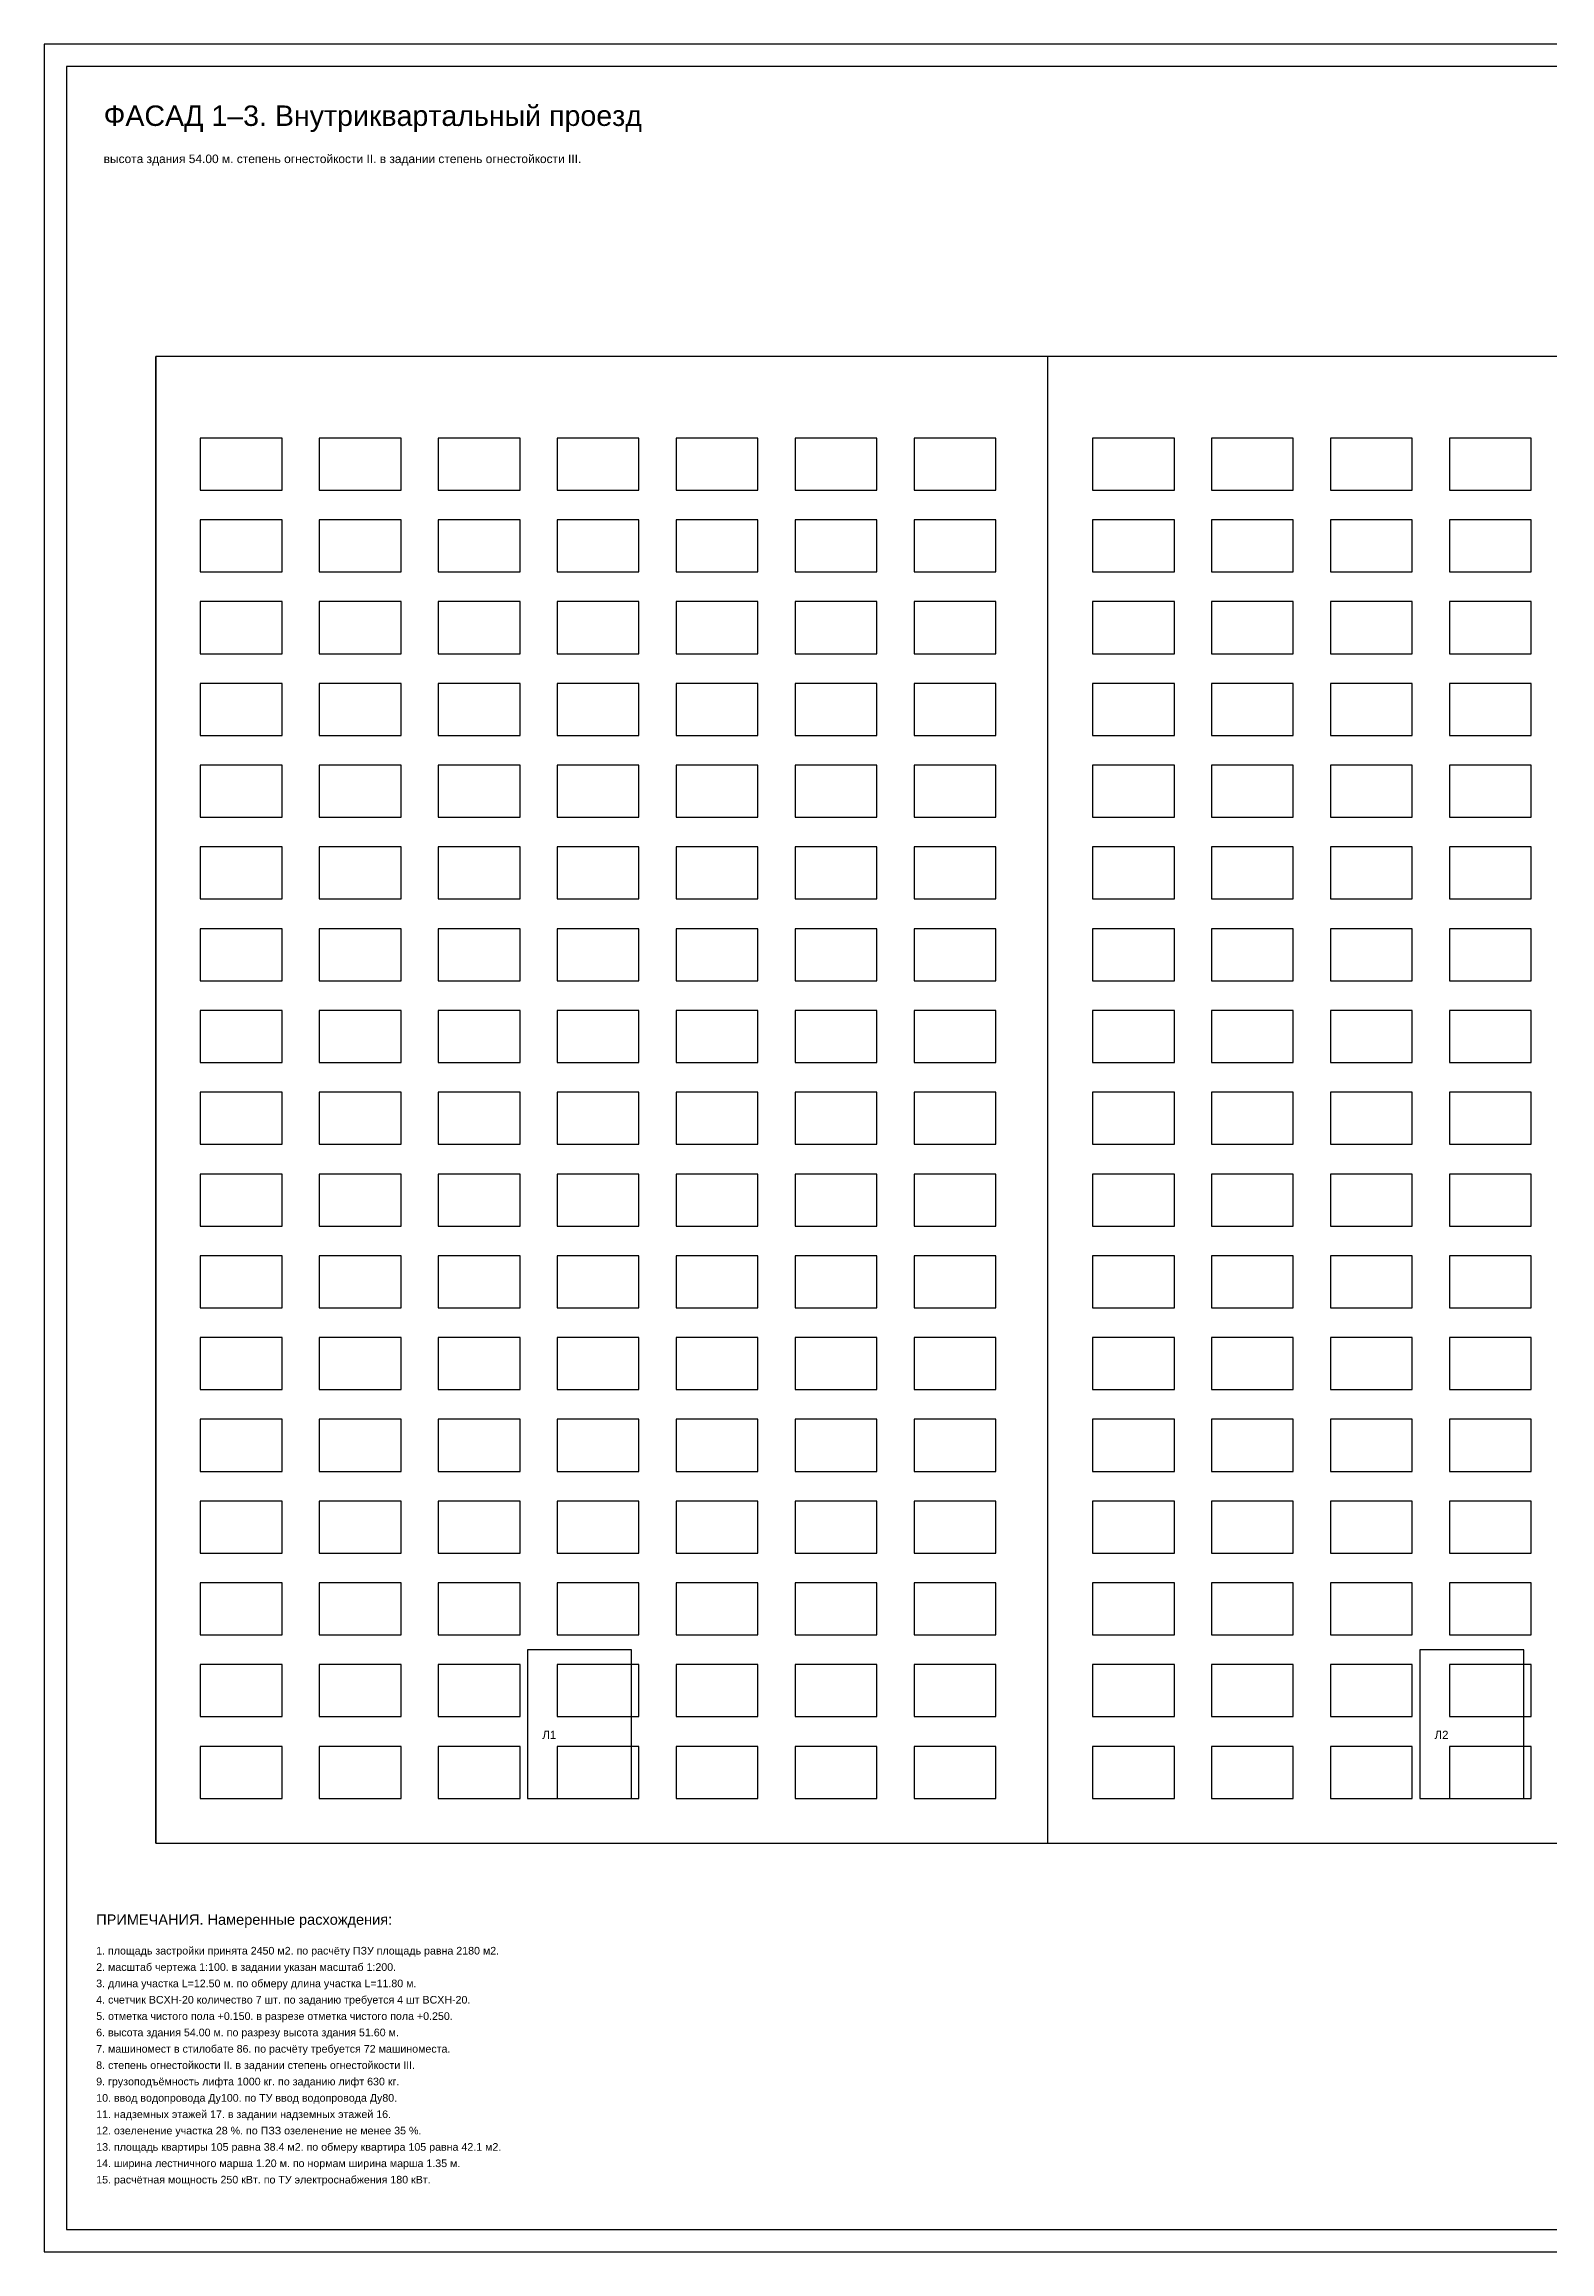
# Model space of a CAD drawing. Header units: millimetres. Extents: x 0 to 7008, y 0 to 594.
# Drawn here: x 4405 to 4810, y 0 to 594 of the extents above; entities that cross this region are included whole.
import ezdxf

# ---------------------------------------------------------------- set-up
doc = ezdxf.new("R2010")
doc.units = ezdxf.units.MM
doc.layers.add('GRAPH', color=7, linetype='Continuous')
doc.layers.add('TEXT', color=2, linetype='Continuous')
doc.styles.get("Standard").update_dxf_attribs({"font": 'arial.ttf'})

msp = doc.modelspace()

# ---------------------------------------------------------------- linework, layer by layer
at = {"layer": 'GRAPH'}
for p, q in [((5240, 588), (4411, 588)), ((4411, 588), (4411, 6)), ((5155, 510), (4435, 510)), ((4435, 510), (4435, 110)), ((4435, 110), (4435, 510)), ((4675, 110), (4675, 510)), ((4469, 488), (4447, 488)), ((4447, 488), (4447, 474)), ((4469, 474), (4469, 488)), ((4501, 488), (4479, 488)), ((4479, 488), (4479, 474)), ((4501, 474), (4501, 488)), ((4533, 488), (4511, 488)), ((4511, 488), (4511, 474)), ((4533, 474), (4533, 488)), ((4565, 488), (4543, 488)), ((4543, 488), (4543, 474)), ((4565, 474), (4565, 488)), ((4597, 488), (4575, 488)), ((4575, 488), (4575, 474)), ((4597, 474), (4597, 488)), ((4629, 488), (4607, 488)), ((4607, 488), (4607, 474)), ((4629, 474), (4629, 488)), ((4661, 488), (4639, 488)), ((4639, 488), (4639, 474)), ((4661, 474), (4661, 488)), ((4709, 488), (4687, 488)), ((4687, 488), (4687, 474)), ((4709, 474), (4709, 488)), ((4741, 488), (4719, 488)), ((4719, 488), (4719, 474)), ((4741, 474), (4741, 488)), ((4773, 488), (4751, 488)), ((4751, 488), (4751, 474)), ((4773, 474), (4773, 488)), ((4805, 488), (4783, 488)), ((4783, 488), (4783, 474)), ((4805, 474), (4805, 488)), ((4447, 474), (4469, 474)), ((4479, 474), (4501, 474)), ((4511, 474), (4533, 474)), ((4543, 474), (4565, 474)), ((4575, 474), (4597, 474)), ((4607, 474), (4629, 474)), ((4639, 474), (4661, 474)), ((4687, 474), (4709, 474)), ((4719, 474), (4741, 474)), ((4751, 474), (4773, 474)), ((4783, 474), (4805, 474)), ((4469, 466), (4447, 466)), ((4447, 466), (4447, 452)), ((4469, 452), (4469, 466)), ((4501, 466), (4479, 466)), ((4479, 466), (4479, 452)), ((4501, 452), (4501, 466)), ((4533, 466), (4511, 466)), ((4511, 466), (4511, 452)), ((4533, 452), (4533, 466)), ((4565, 466), (4543, 466)), ((4543, 466), (4543, 452)), ((4565, 452), (4565, 466)), ((4597, 466), (4575, 466)), ((4575, 466), (4575, 452)), ((4597, 452), (4597, 466)), ((4629, 466), (4607, 466)), ((4607, 466), (4607, 452)), ((4629, 452), (4629, 466)), ((4661, 466), (4639, 466)), ((4639, 466), (4639, 452)), ((4661, 452), (4661, 466)), ((4709, 466), (4687, 466)), ((4687, 466), (4687, 452)), ((4709, 452), (4709, 466)), ((4741, 466), (4719, 466)), ((4719, 466), (4719, 452)), ((4741, 452), (4741, 466)), ((4773, 466), (4751, 466)), ((4751, 466), (4751, 452)), ((4773, 452), (4773, 466)), ((4805, 466), (4783, 466)), ((4783, 466), (4783, 452)), ((4805, 452), (4805, 466)), ((4447, 452), (4469, 452)), ((4479, 452), (4501, 452)), ((4511, 452), (4533, 452)), ((4543, 452), (4565, 452)), ((4575, 452), (4597, 452)), ((4607, 452), (4629, 452)), ((4639, 452), (4661, 452)), ((4687, 452), (4709, 452)), ((4719, 452), (4741, 452)), ((4751, 452), (4773, 452)), ((4783, 452), (4805, 452)), ((4469, 444), (4447, 444)), ((4447, 444), (4447, 430)), ((4469, 430), (4469, 444)), ((4501, 444), (4479, 444)), ((4479, 444), (4479, 430)), ((4501, 430), (4501, 444)), ((4533, 444), (4511, 444)), ((4511, 444), (4511, 430)), ((4533, 430), (4533, 444)), ((4565, 444), (4543, 444)), ((4543, 444), (4543, 430)), ((4565, 430), (4565, 444)), ((4597, 444), (4575, 444)), ((4575, 444), (4575, 430)), ((4597, 430), (4597, 444)), ((4629, 444), (4607, 444)), ((4607, 444), (4607, 430)), ((4629, 430), (4629, 444)), ((4661, 444), (4639, 444)), ((4639, 444), (4639, 430)), ((4661, 430), (4661, 444)), ((4709, 444), (4687, 444)), ((4687, 444), (4687, 430)), ((4709, 430), (4709, 444)), ((4741, 444), (4719, 444)), ((4719, 444), (4719, 430)), ((4741, 430), (4741, 444)), ((4773, 444), (4751, 444)), ((4751, 444), (4751, 430)), ((4773, 430), (4773, 444)), ((4805, 444), (4783, 444)), ((4783, 444), (4783, 430)), ((4805, 430), (4805, 444)), ((4447, 430), (4469, 430)), ((4479, 430), (4501, 430)), ((4511, 430), (4533, 430)), ((4543, 430), (4565, 430)), ((4575, 430), (4597, 430)), ((4607, 430), (4629, 430)), ((4639, 430), (4661, 430)), ((4687, 430), (4709, 430)), ((4719, 430), (4741, 430)), ((4751, 430), (4773, 430)), ((4783, 430), (4805, 430)), ((4469, 422), (4447, 422)), ((4447, 422), (4447, 408)), ((4469, 408), (4469, 422)), ((4501, 422), (4479, 422)), ((4479, 422), (4479, 408)), ((4501, 408), (4501, 422)), ((4533, 422), (4511, 422)), ((4511, 422), (4511, 408)), ((4533, 408), (4533, 422)), ((4565, 422), (4543, 422)), ((4543, 422), (4543, 408)), ((4565, 408), (4565, 422)), ((4597, 422), (4575, 422)), ((4575, 422), (4575, 408)), ((4597, 408), (4597, 422)), ((4629, 422), (4607, 422)), ((4607, 422), (4607, 408)), ((4629, 408), (4629, 422)), ((4661, 422), (4639, 422)), ((4639, 422), (4639, 408)), ((4661, 408), (4661, 422)), ((4709, 422), (4687, 422)), ((4687, 422), (4687, 408)), ((4709, 408), (4709, 422)), ((4741, 422), (4719, 422)), ((4719, 422), (4719, 408)), ((4741, 408), (4741, 422)), ((4773, 422), (4751, 422)), ((4751, 422), (4751, 408)), ((4773, 408), (4773, 422)), ((4805, 422), (4783, 422)), ((4783, 422), (4783, 408)), ((4805, 408), (4805, 422)), ((4447, 408), (4469, 408)), ((4479, 408), (4501, 408)), ((4511, 408), (4533, 408)), ((4543, 408), (4565, 408)), ((4575, 408), (4597, 408)), ((4607, 408), (4629, 408)), ((4639, 408), (4661, 408)), ((4687, 408), (4709, 408)), ((4719, 408), (4741, 408)), ((4751, 408), (4773, 408)), ((4783, 408), (4805, 408)), ((4469, 400), (4447, 400)), ((4447, 400), (4447, 386)), ((4469, 386), (4469, 400)), ((4501, 400), (4479, 400)), ((4479, 400), (4479, 386)), ((4501, 386), (4501, 400)), ((4533, 400), (4511, 400)), ((4511, 400), (4511, 386)), ((4533, 386), (4533, 400)), ((4565, 400), (4543, 400)), ((4543, 400), (4543, 386)), ((4565, 386), (4565, 400)), ((4597, 400), (4575, 400)), ((4575, 400), (4575, 386)), ((4597, 386), (4597, 400)), ((4629, 400), (4607, 400)), ((4607, 400), (4607, 386)), ((4629, 386), (4629, 400)), ((4661, 400), (4639, 400)), ((4639, 400), (4639, 386)), ((4661, 386), (4661, 400)), ((4709, 400), (4687, 400)), ((4687, 400), (4687, 386)), ((4709, 386), (4709, 400)), ((4741, 400), (4719, 400)), ((4719, 400), (4719, 386)), ((4741, 386), (4741, 400)), ((4773, 400), (4751, 400)), ((4751, 400), (4751, 386)), ((4773, 386), (4773, 400)), ((4805, 400), (4783, 400)), ((4783, 400), (4783, 386)), ((4805, 386), (4805, 400)), ((4447, 386), (4469, 386)), ((4479, 386), (4501, 386)), ((4511, 386), (4533, 386)), ((4543, 386), (4565, 386)), ((4575, 386), (4597, 386)), ((4607, 386), (4629, 386)), ((4639, 386), (4661, 386)), ((4687, 386), (4709, 386)), ((4719, 386), (4741, 386)), ((4751, 386), (4773, 386)), ((4783, 386), (4805, 386)), ((4469, 378), (4447, 378)), ((4447, 378), (4447, 364)), ((4469, 364), (4469, 378)), ((4501, 378), (4479, 378)), ((4479, 378), (4479, 364)), ((4501, 364), (4501, 378)), ((4533, 378), (4511, 378)), ((4511, 378), (4511, 364)), ((4533, 364), (4533, 378)), ((4565, 378), (4543, 378)), ((4543, 378), (4543, 364)), ((4565, 364), (4565, 378)), ((4597, 378), (4575, 378)), ((4575, 378), (4575, 364)), ((4597, 364), (4597, 378)), ((4629, 378), (4607, 378)), ((4607, 378), (4607, 364)), ((4629, 364), (4629, 378)), ((4661, 378), (4639, 378)), ((4639, 378), (4639, 364)), ((4661, 364), (4661, 378)), ((4709, 378), (4687, 378)), ((4687, 378), (4687, 364)), ((4709, 364), (4709, 378)), ((4741, 378), (4719, 378)), ((4719, 378), (4719, 364)), ((4741, 364), (4741, 378)), ((4773, 378), (4751, 378)), ((4751, 378), (4751, 364)), ((4773, 364), (4773, 378)), ((4805, 378), (4783, 378)), ((4783, 378), (4783, 364)), ((4805, 364), (4805, 378)), ((4447, 364), (4469, 364)), ((4479, 364), (4501, 364)), ((4511, 364), (4533, 364)), ((4543, 364), (4565, 364)), ((4575, 364), (4597, 364)), ((4607, 364), (4629, 364)), ((4639, 364), (4661, 364)), ((4687, 364), (4709, 364)), ((4719, 364), (4741, 364)), ((4751, 364), (4773, 364)), ((4783, 364), (4805, 364)), ((4469, 356), (4447, 356)), ((4447, 356), (4447, 342)), ((4469, 342), (4469, 356)), ((4501, 356), (4479, 356)), ((4479, 356), (4479, 342)), ((4501, 342), (4501, 356)), ((4533, 356), (4511, 356)), ((4511, 356), (4511, 342)), ((4533, 342), (4533, 356)), ((4565, 356), (4543, 356)), ((4543, 356), (4543, 342)), ((4565, 342), (4565, 356)), ((4597, 356), (4575, 356)), ((4575, 356), (4575, 342)), ((4597, 342), (4597, 356)), ((4629, 356), (4607, 356)), ((4607, 356), (4607, 342)), ((4629, 342), (4629, 356)), ((4661, 356), (4639, 356)), ((4639, 356), (4639, 342)), ((4661, 342), (4661, 356)), ((4709, 356), (4687, 356)), ((4687, 356), (4687, 342)), ((4709, 342), (4709, 356)), ((4741, 356), (4719, 356)), ((4719, 356), (4719, 342)), ((4741, 342), (4741, 356)), ((4773, 356), (4751, 356)), ((4751, 356), (4751, 342)), ((4773, 342), (4773, 356)), ((4805, 356), (4783, 356)), ((4783, 356), (4783, 342)), ((4805, 342), (4805, 356)), ((4447, 342), (4469, 342)), ((4479, 342), (4501, 342)), ((4511, 342), (4533, 342)), ((4543, 342), (4565, 342)), ((4575, 342), (4597, 342)), ((4607, 342), (4629, 342)), ((4639, 342), (4661, 342)), ((4687, 342), (4709, 342)), ((4719, 342), (4741, 342)), ((4751, 342), (4773, 342)), ((4783, 342), (4805, 342)), ((4469, 334), (4447, 334)), ((4447, 334), (4447, 320)), ((4469, 320), (4469, 334)), ((4501, 334), (4479, 334)), ((4479, 334), (4479, 320)), ((4501, 320), (4501, 334)), ((4533, 334), (4511, 334)), ((4511, 334), (4511, 320)), ((4533, 320), (4533, 334)), ((4565, 334), (4543, 334)), ((4543, 334), (4543, 320)), ((4565, 320), (4565, 334)), ((4597, 334), (4575, 334)), ((4575, 334), (4575, 320)), ((4597, 320), (4597, 334)), ((4629, 334), (4607, 334)), ((4607, 334), (4607, 320)), ((4629, 320), (4629, 334)), ((4661, 334), (4639, 334)), ((4639, 334), (4639, 320)), ((4661, 320), (4661, 334)), ((4709, 334), (4687, 334)), ((4687, 334), (4687, 320)), ((4709, 320), (4709, 334)), ((4741, 334), (4719, 334)), ((4719, 334), (4719, 320)), ((4741, 320), (4741, 334)), ((4773, 334), (4751, 334)), ((4751, 334), (4751, 320)), ((4773, 320), (4773, 334)), ((4805, 334), (4783, 334)), ((4783, 334), (4783, 320)), ((4805, 320), (4805, 334)), ((4447, 320), (4469, 320)), ((4479, 320), (4501, 320)), ((4511, 320), (4533, 320)), ((4543, 320), (4565, 320)), ((4575, 320), (4597, 320)), ((4607, 320), (4629, 320)), ((4639, 320), (4661, 320)), ((4687, 320), (4709, 320)), ((4719, 320), (4741, 320)), ((4751, 320), (4773, 320)), ((4783, 320), (4805, 320)), ((4469, 312), (4447, 312)), ((4447, 312), (4447, 298)), ((4469, 298), (4469, 312)), ((4501, 312), (4479, 312)), ((4479, 312), (4479, 298)), ((4501, 298), (4501, 312)), ((4533, 312), (4511, 312)), ((4511, 312), (4511, 298)), ((4533, 298), (4533, 312)), ((4565, 312), (4543, 312)), ((4543, 312), (4543, 298)), ((4565, 298), (4565, 312)), ((4597, 312), (4575, 312)), ((4575, 312), (4575, 298)), ((4597, 298), (4597, 312)), ((4629, 312), (4607, 312)), ((4607, 312), (4607, 298)), ((4629, 298), (4629, 312)), ((4661, 312), (4639, 312)), ((4639, 312), (4639, 298)), ((4661, 298), (4661, 312)), ((4709, 312), (4687, 312)), ((4687, 312), (4687, 298)), ((4709, 298), (4709, 312)), ((4741, 312), (4719, 312)), ((4719, 312), (4719, 298)), ((4741, 298), (4741, 312)), ((4773, 312), (4751, 312)), ((4751, 312), (4751, 298)), ((4773, 298), (4773, 312)), ((4805, 312), (4783, 312)), ((4783, 312), (4783, 298)), ((4805, 298), (4805, 312)), ((4447, 298), (4469, 298)), ((4479, 298), (4501, 298)), ((4511, 298), (4533, 298)), ((4543, 298), (4565, 298)), ((4575, 298), (4597, 298)), ((4607, 298), (4629, 298)), ((4639, 298), (4661, 298)), ((4687, 298), (4709, 298)), ((4719, 298), (4741, 298)), ((4751, 298), (4773, 298)), ((4783, 298), (4805, 298)), ((4469, 290), (4447, 290)), ((4447, 290), (4447, 276)), ((4469, 276), (4469, 290)), ((4501, 290), (4479, 290)), ((4479, 290), (4479, 276)), ((4501, 276), (4501, 290)), ((4533, 290), (4511, 290)), ((4511, 290), (4511, 276)), ((4533, 276), (4533, 290)), ((4565, 290), (4543, 290)), ((4543, 290), (4543, 276)), ((4565, 276), (4565, 290)), ((4597, 290), (4575, 290)), ((4575, 290), (4575, 276)), ((4597, 276), (4597, 290)), ((4629, 290), (4607, 290)), ((4607, 290), (4607, 276)), ((4629, 276), (4629, 290)), ((4661, 290), (4639, 290)), ((4639, 290), (4639, 276)), ((4661, 276), (4661, 290)), ((4709, 290), (4687, 290)), ((4687, 290), (4687, 276)), ((4709, 276), (4709, 290)), ((4741, 290), (4719, 290)), ((4719, 290), (4719, 276)), ((4741, 276), (4741, 290)), ((4773, 290), (4751, 290)), ((4751, 290), (4751, 276)), ((4773, 276), (4773, 290)), ((4805, 290), (4783, 290)), ((4783, 290), (4783, 276)), ((4805, 276), (4805, 290)), ((4447, 276), (4469, 276)), ((4479, 276), (4501, 276)), ((4511, 276), (4533, 276)), ((4543, 276), (4565, 276)), ((4575, 276), (4597, 276)), ((4607, 276), (4629, 276)), ((4639, 276), (4661, 276)), ((4687, 276), (4709, 276)), ((4719, 276), (4741, 276)), ((4751, 276), (4773, 276)), ((4783, 276), (4805, 276)), ((4469, 268), (4447, 268)), ((4447, 268), (4447, 254)), ((4469, 254), (4469, 268)), ((4501, 268), (4479, 268)), ((4479, 268), (4479, 254)), ((4501, 254), (4501, 268)), ((4533, 268), (4511, 268)), ((4511, 268), (4511, 254)), ((4533, 254), (4533, 268)), ((4565, 268), (4543, 268)), ((4543, 268), (4543, 254)), ((4565, 254), (4565, 268)), ((4597, 268), (4575, 268)), ((4575, 268), (4575, 254)), ((4597, 254), (4597, 268)), ((4629, 268), (4607, 268)), ((4607, 268), (4607, 254)), ((4629, 254), (4629, 268)), ((4661, 268), (4639, 268)), ((4639, 268), (4639, 254)), ((4661, 254), (4661, 268)), ((4709, 268), (4687, 268)), ((4687, 268), (4687, 254)), ((4709, 254), (4709, 268)), ((4741, 268), (4719, 268)), ((4719, 268), (4719, 254)), ((4741, 254), (4741, 268)), ((4773, 268), (4751, 268)), ((4751, 268), (4751, 254)), ((4773, 254), (4773, 268)), ((4805, 268), (4783, 268)), ((4783, 268), (4783, 254)), ((4805, 254), (4805, 268)), ((4447, 254), (4469, 254)), ((4479, 254), (4501, 254)), ((4511, 254), (4533, 254)), ((4543, 254), (4565, 254)), ((4575, 254), (4597, 254)), ((4607, 254), (4629, 254)), ((4639, 254), (4661, 254)), ((4687, 254), (4709, 254)), ((4719, 254), (4741, 254)), ((4751, 254), (4773, 254)), ((4783, 254), (4805, 254)), ((4469, 246), (4447, 246)), ((4447, 246), (4447, 232)), ((4469, 232), (4469, 246)), ((4501, 246), (4479, 246)), ((4479, 246), (4479, 232)), ((4501, 232), (4501, 246)), ((4533, 246), (4511, 246)), ((4511, 246), (4511, 232)), ((4533, 232), (4533, 246)), ((4565, 246), (4543, 246)), ((4543, 246), (4543, 232)), ((4565, 232), (4565, 246)), ((4597, 246), (4575, 246)), ((4575, 246), (4575, 232)), ((4597, 232), (4597, 246)), ((4629, 246), (4607, 246)), ((4607, 246), (4607, 232)), ((4629, 232), (4629, 246)), ((4661, 246), (4639, 246)), ((4639, 246), (4639, 232)), ((4661, 232), (4661, 246)), ((4709, 246), (4687, 246)), ((4687, 246), (4687, 232)), ((4709, 232), (4709, 246)), ((4741, 246), (4719, 246)), ((4719, 246), (4719, 232)), ((4741, 232), (4741, 246)), ((4773, 246), (4751, 246)), ((4751, 246), (4751, 232)), ((4773, 232), (4773, 246)), ((4805, 246), (4783, 246)), ((4783, 246), (4783, 232)), ((4805, 232), (4805, 246)), ((4447, 232), (4469, 232)), ((4479, 232), (4501, 232)), ((4511, 232), (4533, 232)), ((4543, 232), (4565, 232)), ((4575, 232), (4597, 232)), ((4607, 232), (4629, 232)), ((4639, 232), (4661, 232)), ((4687, 232), (4709, 232)), ((4719, 232), (4741, 232)), ((4751, 232), (4773, 232)), ((4783, 232), (4805, 232)), ((4469, 224), (4447, 224)), ((4447, 224), (4447, 210)), ((4469, 210), (4469, 224)), ((4501, 224), (4479, 224)), ((4479, 224), (4479, 210)), ((4501, 210), (4501, 224)), ((4533, 224), (4511, 224)), ((4511, 224), (4511, 210)), ((4533, 210), (4533, 224)), ((4565, 224), (4543, 224)), ((4543, 224), (4543, 210)), ((4565, 210), (4565, 224)), ((4597, 224), (4575, 224)), ((4575, 224), (4575, 210)), ((4597, 210), (4597, 224)), ((4629, 224), (4607, 224)), ((4607, 224), (4607, 210)), ((4629, 210), (4629, 224)), ((4661, 224), (4639, 224)), ((4639, 224), (4639, 210)), ((4661, 210), (4661, 224)), ((4709, 224), (4687, 224)), ((4687, 224), (4687, 210)), ((4709, 210), (4709, 224)), ((4741, 224), (4719, 224)), ((4719, 224), (4719, 210)), ((4741, 210), (4741, 224)), ((4773, 224), (4751, 224)), ((4751, 224), (4751, 210)), ((4773, 210), (4773, 224)), ((4805, 224), (4783, 224)), ((4783, 224), (4783, 210)), ((4805, 210), (4805, 224)), ((4447, 210), (4469, 210)), ((4479, 210), (4501, 210)), ((4511, 210), (4533, 210)), ((4543, 210), (4565, 210)), ((4575, 210), (4597, 210)), ((4607, 210), (4629, 210)), ((4639, 210), (4661, 210)), ((4687, 210), (4709, 210)), ((4719, 210), (4741, 210)), ((4751, 210), (4773, 210)), ((4783, 210), (4805, 210)), ((4469, 202), (4447, 202)), ((4447, 202), (4447, 188)), ((4469, 188), (4469, 202)), ((4501, 202), (4479, 202)), ((4479, 202), (4479, 188)), ((4501, 188), (4501, 202)), ((4533, 202), (4511, 202)), ((4511, 202), (4511, 188)), ((4533, 188), (4533, 202)), ((4565, 202), (4543, 202)), ((4543, 202), (4543, 188)), ((4565, 188), (4565, 202)), ((4597, 202), (4575, 202)), ((4575, 202), (4575, 188)), ((4597, 188), (4597, 202)), ((4629, 202), (4607, 202)), ((4607, 202), (4607, 188)), ((4629, 188), (4629, 202)), ((4661, 202), (4639, 202)), ((4639, 202), (4639, 188)), ((4661, 188), (4661, 202)), ((4709, 202), (4687, 202)), ((4687, 202), (4687, 188)), ((4709, 188), (4709, 202)), ((4741, 202), (4719, 202)), ((4719, 202), (4719, 188)), ((4741, 188), (4741, 202)), ((4773, 202), (4751, 202)), ((4751, 202), (4751, 188)), ((4773, 188), (4773, 202)), ((4805, 202), (4783, 202)), ((4783, 202), (4783, 188)), ((4805, 188), (4805, 202)), ((4447, 188), (4469, 188)), ((4479, 188), (4501, 188)), ((4511, 188), (4533, 188)), ((4543, 188), (4565, 188)), ((4575, 188), (4597, 188)), ((4607, 188), (4629, 188)), ((4639, 188), (4661, 188)), ((4687, 188), (4709, 188)), ((4719, 188), (4741, 188)), ((4751, 188), (4773, 188)), ((4783, 188), (4805, 188)), ((4469, 180), (4447, 180)), ((4447, 180), (4447, 166)), ((4469, 166), (4469, 180)), ((4501, 180), (4479, 180)), ((4479, 180), (4479, 166)), ((4501, 166), (4501, 180)), ((4533, 180), (4511, 180)), ((4511, 180), (4511, 166)), ((4533, 166), (4533, 180)), ((4565, 180), (4543, 180)), ((4543, 180), (4543, 166)), ((4565, 166), (4565, 180)), ((4597, 180), (4575, 180)), ((4575, 180), (4575, 166)), ((4597, 166), (4597, 180)), ((4629, 180), (4607, 180)), ((4607, 180), (4607, 166)), ((4629, 166), (4629, 180)), ((4661, 180), (4639, 180)), ((4639, 180), (4639, 166)), ((4661, 166), (4661, 180)), ((4709, 180), (4687, 180)), ((4687, 180), (4687, 166)), ((4709, 166), (4709, 180)), ((4741, 180), (4719, 180)), ((4719, 180), (4719, 166)), ((4741, 166), (4741, 180)), ((4773, 180), (4751, 180)), ((4751, 180), (4751, 166)), ((4773, 166), (4773, 180)), ((4805, 180), (4783, 180)), ((4783, 180), (4783, 166)), ((4805, 166), (4805, 180)), ((4447, 166), (4469, 166)), ((4479, 166), (4501, 166)), ((4511, 166), (4533, 166)), ((4563, 162), (4535, 162)), ((4535, 162), (4535, 122)), ((4543, 166), (4565, 166)), ((4563, 122), (4563, 162)), ((4575, 166), (4597, 166)), ((4607, 166), (4629, 166)), ((4639, 166), (4661, 166)), ((4687, 166), (4709, 166)), ((4719, 166), (4741, 166)), ((4751, 166), (4773, 166)), ((4803, 162), (4775, 162)), ((4775, 162), (4775, 122)), ((4783, 166), (4805, 166)), ((4803, 122), (4803, 162)), ((4469, 158), (4447, 158)), ((4447, 158), (4447, 144)), ((4469, 144), (4469, 158)), ((4501, 158), (4479, 158)), ((4479, 158), (4479, 144)), ((4501, 144), (4501, 158)), ((4533, 158), (4511, 158)), ((4511, 158), (4511, 144)), ((4533, 144), (4533, 158)), ((4565, 158), (4543, 158)), ((4543, 158), (4543, 144)), ((4565, 144), (4565, 158)), ((4597, 158), (4575, 158)), ((4575, 158), (4575, 144)), ((4597, 144), (4597, 158)), ((4629, 158), (4607, 158)), ((4607, 158), (4607, 144)), ((4629, 144), (4629, 158)), ((4661, 158), (4639, 158)), ((4639, 158), (4639, 144)), ((4661, 144), (4661, 158)), ((4709, 158), (4687, 158)), ((4687, 158), (4687, 144)), ((4709, 144), (4709, 158)), ((4741, 158), (4719, 158)), ((4719, 158), (4719, 144)), ((4741, 144), (4741, 158)), ((4773, 158), (4751, 158)), ((4751, 158), (4751, 144)), ((4773, 144), (4773, 158)), ((4805, 158), (4783, 158)), ((4783, 158), (4783, 144)), ((4805, 144), (4805, 158)), ((4447, 144), (4469, 144)), ((4479, 144), (4501, 144)), ((4511, 144), (4533, 144)), ((4543, 144), (4565, 144)), ((4575, 144), (4597, 144)), ((4607, 144), (4629, 144)), ((4639, 144), (4661, 144)), ((4687, 144), (4709, 144)), ((4719, 144), (4741, 144)), ((4751, 144), (4773, 144)), ((4783, 144), (4805, 144)), ((4469, 136), (4447, 136)), ((4447, 136), (4447, 122)), ((4469, 122), (4469, 136)), ((4501, 136), (4479, 136)), ((4479, 136), (4479, 122)), ((4501, 122), (4501, 136)), ((4533, 136), (4511, 136)), ((4511, 136), (4511, 122)), ((4533, 122), (4533, 136)), ((4565, 136), (4543, 136)), ((4543, 136), (4543, 122)), ((4565, 122), (4565, 136)), ((4597, 136), (4575, 136)), ((4575, 136), (4575, 122)), ((4597, 122), (4597, 136)), ((4629, 136), (4607, 136)), ((4607, 136), (4607, 122)), ((4629, 122), (4629, 136)), ((4661, 136), (4639, 136)), ((4639, 136), (4639, 122)), ((4661, 122), (4661, 136)), ((4709, 136), (4687, 136)), ((4687, 136), (4687, 122)), ((4709, 122), (4709, 136)), ((4741, 136), (4719, 136)), ((4719, 136), (4719, 122)), ((4741, 122), (4741, 136)), ((4773, 136), (4751, 136)), ((4751, 136), (4751, 122)), ((4773, 122), (4773, 136)), ((4805, 136), (4783, 136)), ((4783, 136), (4783, 122)), ((4805, 122), (4805, 136)), ((4447, 122), (4469, 122)), ((4479, 122), (4501, 122)), ((4511, 122), (4533, 122)), ((4535, 122), (4563, 122)), ((4543, 122), (4565, 122)), ((4575, 122), (4597, 122)), ((4607, 122), (4629, 122)), ((4639, 122), (4661, 122)), ((4687, 122), (4709, 122)), ((4719, 122), (4741, 122)), ((4751, 122), (4773, 122)), ((4775, 122), (4803, 122)), ((4783, 122), (4805, 122)), ((4435, 110), (5155, 110)), ((4411, 6), (5240, 6))]:
    msp.add_line(p, q, dxfattribs=at)
msp.add_lwpolyline([(4405, 0), (5246, 0), (5246, 594), (4405, 594)], close=True, dxfattribs=at)

# ---------------------------------------------------------------- texts
at = {"layer": 'TEXT'}
for s, height, p in [('ФАСАД 1–3. Внутриквартальный проезд', 5.5, (4421, 572)), ('высота здания 54.00 м. степень огнестойкости II. в задании степень огнестойкости III.', 2.3, (4421, 562)), ('Л1', 2.2, (4539, 138)), ('Л2', 2.2, (4779, 138)), ('ПРИМЕЧАНИЯ. Намеренные расхождения:', 2.8, (4419, 88)), ('2. масштаб чертежа 1:100. в задании указан масштаб 1:200.', 2.05, (4419, 75.6)), ('1. площадь застройки принята 2450 м2. по расчёту ПЗУ площадь равна 2180 м2.', 2.05, (4419, 80)), ('3. длина участка L=12.50 м. по обмеру длина участка L=11.80 м.', 2.05, (4419, 71.2)), ('4. счетчик ВСХН-20 количество 7 шт. по заданию требуется 4 шт ВСХН-20.', 2.05, (4419, 66.8)), ('5. отметка чистого пола +0.150. в разрезе отметка чистого пола +0.250.', 2.05, (4419, 62.4)), ('6. высота здания 54.00 м. по разрезу высота здания 51.60 м.', 2.05, (4419, 58)), ('7. машиномест в стилобате 86. по расчёту требуется 72 машиноместа.', 2.05, (4419, 53.6)), ('8. степень огнестойкости II. в задании степень огнестойкости III.', 2.05, (4419, 49.2)), ('9. грузоподъёмность лифта 1000 кг. по заданию лифт 630 кг.', 2.05, (4419, 44.8)), ('10. ввод водопровода Ду100. по ТУ ввод водопровода Ду80.', 2.05, (4419, 40.4)), ('11. надземных этажей 17. в задании надземных этажей 16.', 2.05, (4419, 36)), ('12. озеленение участка 28 %. по ПЗЗ озеленение не менее 35 %.', 2.05, (4419, 31.6)), ('13. площадь квартиры 105 равна 38.4 м2. по обмеру квартира 105 равна 42.1 м2.', 2.05, (4419, 27.2)), ('14. ширина лестничного марша 1.20 м. по нормам ширина марша 1.35 м.', 2.05, (4419, 22.8)), ('15. расчётная мощность 250 кВт. по ТУ электроснабжения 180 кВт.', 2.05, (4419, 18.4))]:
    msp.add_text(s, height=height, dxfattribs=at).set_placement(p)

doc.saveas('drawing.dxf')
